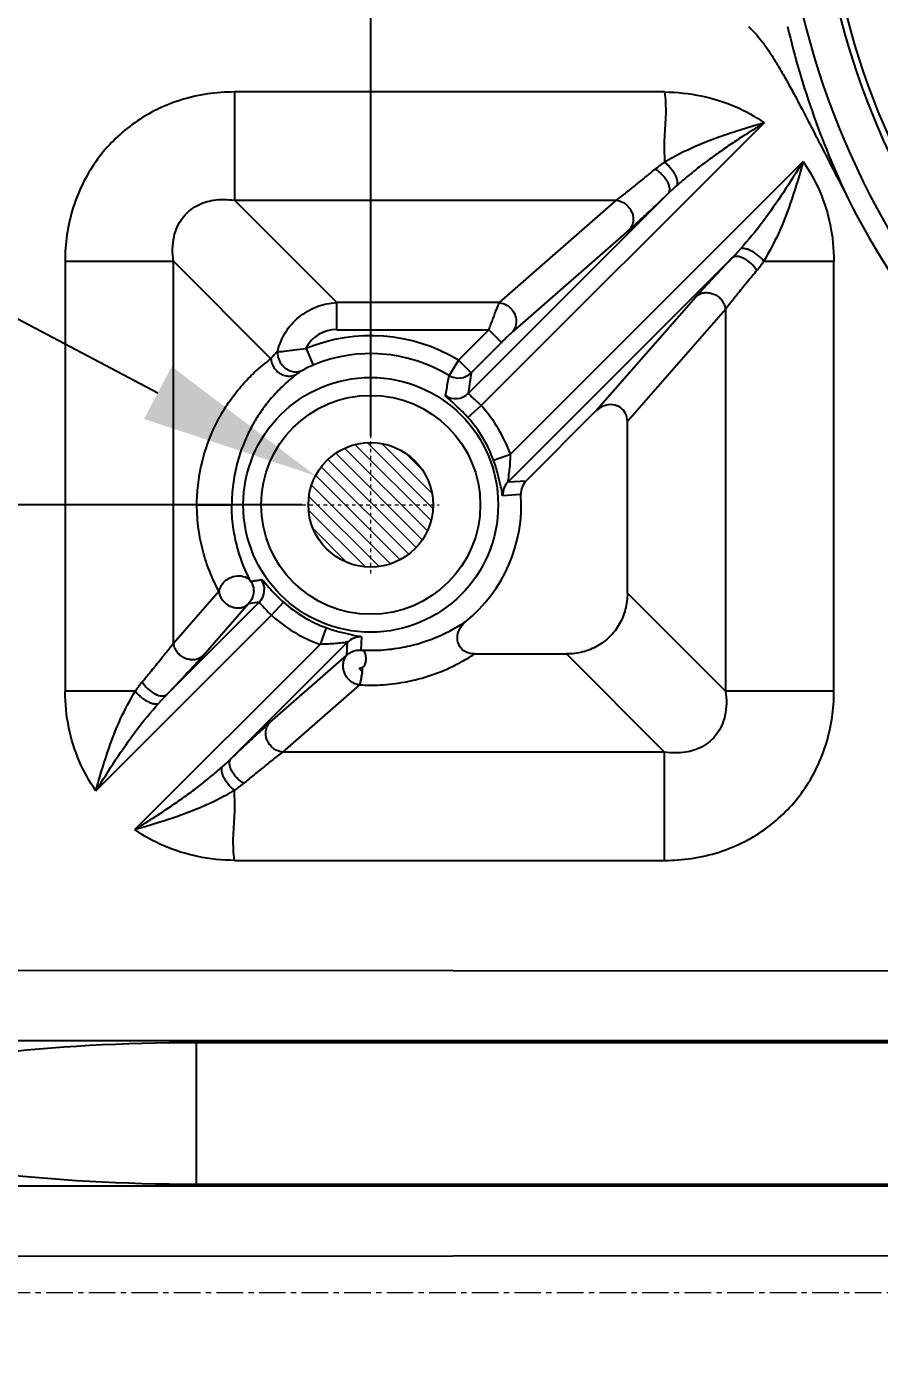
# Model space of a CAD drawing. Header units: millimetres. Extents: x 2588 to 3182, y 1243 to 1719.
# Drawn here: x 2762.4 to 2786.32, y 1487.31 to 1524.75 of the extents above; entities that cross this region are included whole.
import ezdxf

# ---------------------------------------------------------------- set-up
doc = ezdxf.new("R2010")
doc.units = ezdxf.units.MM
doc.linetypes.add('CENTER', pattern=[0.6, 0.375, -0.075, 0.075, -0.075])
doc.layers.add('center', color=1, linetype='CENTER', lineweight=9)
doc.layers.add('insert', color=85, linetype='Continuous', lineweight=20)
doc.styles.get("Standard").update_dxf_attribs({"font": 'arial.ttf'})
doc.dimstyles.get("Standard").update_dxf_attribs({"dimtxt": 0.18, "dimasz": 0.18, "dimexe": 0.18, "dimexo": 0.0625, "dimgap": 0.09, "dimtad": 0, "dimtih": 1, "dimtoh": 1, "dimzin": 0, "dimdsep": 46, "dimtxsty": 'Standard', "dimcen": 0.09, "dimadec": 0, "dimazin": 0, "dimtfac": 1, "dimtofl": 0, "dimtmove": 0, "dimatfit": 3, "dimfxl": 0, "dimtolj": 1, "dimtzin": 0, "dimarcsym": 0})

# ---------------------------------------------------------------- blocks, each defined once
blk = doc.blocks.new('insert_cir_3.5')
at = {"layer": 'insert'}
h = blk.add_hatch(dxfattribs=at)
h.set_pattern_fill('_ANSI31', color=123, scale=0.0875, angle=90, style=0)
h.set_pattern_definition([(135, (-3527.1127, 221.18007), (-0.196443103, -0.196443103), [])])
h.paths.add_polyline_path([(-1.75, 0, 1), (1.75, 0, 1)])
at = {"layer": 'insert', "color": 1, "linetype": 'CENTER', "ltscale": 0.108846}
for p, q in [((0, -1.925), (0, 1.925)), ((-1.925, 0), (1.925, 0))]:
    blk.add_line(p, q, dxfattribs=at)
at = {"layer": 'insert'}
blk.add_circle((0, 0), 1.75, dxfattribs=at)
blk = doc.blocks.new('*D34')
at = {"color": 4, "lineweight": -2, "transparency": 16777216}
blk.add_line((2761.659, 1516.806), (2766.082, 1514.474), dxfattribs=at)
at = {"color": 4, "transparency": 16777216}
blk.add_solid([(2766.47, 1515.211), (2765.693, 1513.737), (2770.505, 1512.142)], dxfattribs=at)
at = {"layer": 'Defpoints', "color": 0, "transparency": 16777216}
for p in [(2770.505, 1512.142), (2773.601, 1510.51)]:
    blk.add_point(p, dxfattribs=at)
at = {"color": 6, "transparency": 16777216, "insert": (2745.097, 1525.539), "char_height": 5, "attachment_point": 5, "rotation": 332.1991}
blk.add_mtext('\\A1;∅3.50(镶针)', dxfattribs=at)
blk = doc.blocks.new('*D42')
at = {"color": 4, "lineweight": -2, "transparency": 16777216}
blk.add_line((2696.937, 1467.21), (2664.963, 1467.21), dxfattribs=at)
at = {"layer": 'Defpoints', "color": 0, "transparency": 16777216}
for p in [(2833.383, 1489.21), (2664.963, 1467.21), (2696.937, 1467.21)]:
    blk.add_point(p, dxfattribs=at)
at = {"color": 6, "transparency": 16777216, "insert": (2656.493, 1467.21), "char_height": 5, "attachment_point": 5}
blk.add_mtext('\\A1;22.00', dxfattribs=at)
blk = doc.blocks.new('*D43')
at = {"color": 4, "lineweight": -2, "transparency": 16777216}
blk.add_line((2676.066, 1489.21), (2666.028, 1489.21), dxfattribs=at)
at = {"layer": 'Defpoints', "color": 0, "transparency": 16777216}
for p in [(2666.028, 1489.21), (2676.066, 1489.21), (2833.383, 1489.21)]:
    blk.add_point(p, dxfattribs=at)
at = {"color": 6, "transparency": 16777216, "insert": (2659.543, 1489.21), "char_height": 5, "attachment_point": 5}
blk.add_mtext('\\A1;0.00', dxfattribs=at)
blk = doc.blocks.new('*D51')
at = {"color": 4, "lineweight": -2, "transparency": 16777216}
blk.add_line((2756.058, 1454.041), (2666.028, 1454.041), dxfattribs=at)
at = {"layer": 'Defpoints', "color": 0, "transparency": 16777216}
for p in [(2833.383, 1489.21), (2666.028, 1454.041), (2756.058, 1454.041)]:
    blk.add_point(p, dxfattribs=at)
at = {"color": 6, "transparency": 16777216, "insert": (2657.594, 1454.041), "char_height": 5, "attachment_point": 5}
blk.add_mtext('\\A1;35.17', dxfattribs=at)
blk = doc.blocks.new('*D44')
at = {"color": 4, "lineweight": -2, "transparency": 16777216}
blk.add_line((2757.983, 1452.116), (2757.983, 1325.882), dxfattribs=at)
at = {"layer": 'Defpoints', "color": 0, "transparency": 16777216}
for p in [(2833.383, 1489.21), (2757.983, 1452.116), (2757.983, 1325.882)]:
    blk.add_point(p, dxfattribs=at)
at = {"color": 6, "transparency": 16777216, "insert": (2757.983, 1317.475), "char_height": 5, "attachment_point": 5, "rotation": 90}
blk.add_mtext('\\A1;75.40', dxfattribs=at)
blk = doc.blocks.new('*D45')
at = {"color": 4, "lineweight": -2, "transparency": 16777216}
blk.add_line((2740.344, 1508.309), (2740.344, 1655.548), dxfattribs=at)
at = {"layer": 'Defpoints', "color": 0, "transparency": 16777216}
for p in [(2740.344, 1655.548), (2740.344, 1508.309), (2833.383, 1489.21)]:
    blk.add_point(p, dxfattribs=at)
at = {"color": 6, "transparency": 16777216, "insert": (2740.344, 1663.974), "char_height": 5, "attachment_point": 5, "rotation": 90}
blk.add_mtext('\\A1;93.04', dxfattribs=at)
blk = doc.blocks.new('*D52')
at = {"color": 4, "lineweight": -2, "transparency": 16777216}
blk.add_line((2757.983, 1536.366), (2757.983, 1655.548), dxfattribs=at)
at = {"layer": 'Defpoints', "color": 0, "transparency": 16777216}
for p in [(2757.983, 1655.548), (2757.983, 1536.366), (2833.383, 1489.21)]:
    blk.add_point(p, dxfattribs=at)
at = {"color": 6, "transparency": 16777216, "insert": (2757.983, 1663.955), "char_height": 5, "attachment_point": 5, "rotation": 90}
blk.add_mtext('\\A1;75.40', dxfattribs=at)
blk = doc.blocks.new('*D53')
at = {"color": 4, "lineweight": -2, "transparency": 16777216}
for p, q in [((2783.331, 1645.548), (2783.331, 1655.548)), ((2777.078, 1635.548), (2783.331, 1645.548)), ((2777.078, 1537.371), (2777.078, 1635.548))]:
    blk.add_line(p, q, dxfattribs=at)
at = {"layer": 'Defpoints', "color": 0, "transparency": 16777216}
for p in [(2783.331, 1655.548), (2777.078, 1537.371), (2833.383, 1489.21)]:
    blk.add_point(p, dxfattribs=at)
at = {"color": 6, "transparency": 16777216, "insert": (2783.331, 1663.501), "char_height": 5, "attachment_point": 5, "rotation": 90}
blk.add_mtext('\\A1;56.31', dxfattribs=at)
blk = doc.blocks.new('*D54')
at = {"color": 4, "lineweight": -2, "transparency": 16777216}
blk.add_line((2772.053, 1513.251), (2772.053, 1655.548), dxfattribs=at)
at = {"layer": 'Defpoints', "color": 0, "transparency": 16777216}
for p in [(2772.053, 1655.548), (2772.053, 1513.251), (2833.383, 1489.21)]:
    blk.add_point(p, dxfattribs=at)
at = {"color": 6, "transparency": 16777216, "insert": (2772.053, 1663.997), "char_height": 5, "attachment_point": 5, "rotation": 90}
blk.add_mtext('\\A1;61.33', dxfattribs=at)
blk = doc.blocks.new('*D46')
at = {"color": 4, "lineweight": -2, "transparency": 16777216}
for p, q in [((2677.164, 1515.37), (2667.164, 1515.37)), ((2687.164, 1511.326), (2677.164, 1515.37)), ((2770.128, 1511.326), (2687.164, 1511.326))]:
    blk.add_line(p, q, dxfattribs=at)
at = {"layer": 'Defpoints', "color": 0, "transparency": 16777216}
for p in [(2667.164, 1515.37), (2770.128, 1511.326), (2833.383, 1489.21)]:
    blk.add_point(p, dxfattribs=at)
at = {"color": 6, "transparency": 16777216, "insert": (2658.711, 1515.37), "char_height": 5, "attachment_point": 5}
blk.add_mtext('\\A1;22.12', dxfattribs=at)
blk = doc.blocks.new('*D55')
at = {"color": 4, "lineweight": -2, "transparency": 16777216}
blk.add_line((2775.153, 1535.446), (2667.164, 1535.446), dxfattribs=at)
at = {"layer": 'Defpoints', "color": 0, "transparency": 16777216}
for p in [(2667.164, 1535.446), (2775.153, 1535.446), (2833.383, 1489.21)]:
    blk.add_point(p, dxfattribs=at)
at = {"color": 6, "transparency": 16777216, "insert": (2658.637, 1535.446), "char_height": 5, "attachment_point": 5}
blk.add_mtext('\\A1;46.24', dxfattribs=at)
blk = doc.blocks.new('*D56')
at = {"color": 4, "lineweight": -2, "transparency": 16777216}
for p, q in [((2687.164, 1534.441), (2677.164, 1528.071)), ((2756.166, 1534.441), (2687.164, 1534.441)), ((2677.164, 1528.071), (2667.164, 1528.071))]:
    blk.add_line(p, q, dxfattribs=at)
at = {"layer": 'Defpoints', "color": 0, "transparency": 16777216}
for p in [(2756.166, 1534.441), (2667.164, 1528.071), (2833.383, 1489.21)]:
    blk.add_point(p, dxfattribs=at)
at = {"color": 6, "transparency": 16777216, "insert": (2658.627, 1528.071), "char_height": 5, "attachment_point": 5}
blk.add_mtext('\\A1;45.23', dxfattribs=at)

msp = doc.modelspace()

# ---------------------------------------------------------------- linework, layer by layer
at = {"color": 6, "linetype": 'Continuous'}
for p, q in [((2768.227, 1522.917), (2768.227, 1519.876)), ((2780.3, 1522.917), (2768.227, 1522.917)), ((2783.096, 1522.052), (2775.155, 1514.111)), ((2775.971, 1512.748), (2784.186, 1520.962)), ((2768.227, 1519.876), (2771.1, 1517.003)), ((2768.227, 1519.876), (2778.948, 1519.876)), ((2780.391, 1520.058), (2774.788, 1514.455)), ((2775.663, 1517.003), (2778.948, 1519.876)), ((2779.303, 1519.046), (2776.018, 1516.173)), ((2763.476, 1518.166), (2763.476, 1506.094)), ((2763.476, 1518.166), (2766.517, 1518.166)), ((2766.517, 1507.445), (2766.517, 1518.166)), ((2769.253, 1515.43), (2766.517, 1518.166)), ((2775.907, 1511.973), (2782.191, 1518.257)), ((2783.082, 1518.166), (2785.051, 1518.166)), ((2785.051, 1506.094), (2785.051, 1518.166)), ((2771.1, 1516.251), (2771.1, 1517.003)), ((2775.663, 1517.003), (2771.1, 1517.003)), ((2778.374, 1513.962), (2781.18, 1517.17)), ((2782.01, 1516.815), (2779.255, 1513.664)), ((2782.01, 1516.815), (2782.01, 1506.094)), ((2771.1, 1516.243), (2775.368, 1516.243)), ((2774.512, 1515.387), (2775.368, 1516.243)), ((2775.368, 1516.243), (2775.723, 1515.888)), ((2774.867, 1515.032), (2775.723, 1515.888)), ((2770.243, 1515.716), (2770.435, 1515.252)), ((2774.512, 1515.387), (2774.252, 1514.958)), ((2774.512, 1515.387), (2774.867, 1515.032)), ((2774.867, 1515.032), (2774.788, 1514.455)), ((2774.781, 1513.776), (2775.154, 1514.111)), ((2778.374, 1513.962), (2776.414, 1512.001)), ((2779.255, 1508.849), (2779.255, 1513.664)), ((2775.5, 1512.576), (2775.971, 1512.747)), ((2775.907, 1511.973), (2776.414, 1512.001)), ((2776.268, 1511.612), (2775.761, 1511.583)), ((2767.177, 1511.326), (2768.154, 1511.326)), ((2769.045, 1509.181), (2769.014, 1509.215)), ((2769.137, 1509.075), (2769.045, 1509.181)), ((2766.517, 1507.445), (2767.792, 1508.903)), ((2779.255, 1508.849), (2782.01, 1506.094)), ((2768.924, 1508.59), (2766.336, 1506.003)), ((2768.622, 1508.548), (2767.347, 1507.09)), ((2768.924, 1508.59), (2768.622, 1508.548)), ((2769.603, 1508.597), (2769.267, 1508.224)), ((2769.268, 1508.224), (2764.341, 1503.297)), ((2770.802, 1507.879), (2770.631, 1507.407)), ((2771.796, 1507.617), (2771.774, 1507.249)), ((2765.431, 1502.207), (2770.631, 1507.407)), ((2768.136, 1504.202), (2771.406, 1507.471)), ((2771.385, 1507.104), (2771.406, 1507.472)), ((2774.967, 1507.139), (2777.544, 1507.139)), ((2780.3, 1504.383), (2777.544, 1507.139)), ((2769.224, 1505.214), (2771.385, 1507.104)), ((2765.445, 1506.094), (2763.476, 1506.094)), ((2771.74, 1506.274), (2769.579, 1504.383)), ((2785.051, 1506.094), (2782.01, 1506.094)), ((2780.3, 1504.383), (2769.579, 1504.383)), ((2780.3, 1501.343), (2780.3, 1504.383)), ((2768.227, 1501.343), (2780.3, 1501.343)), ((2831.598, 1498.196), (2755.971, 1498.252)), ((2805.885, 1496.28), (2755.783, 1496.273)), ((2767.166, 1492.256), (2767.166, 1496.226)), ((2805.732, 1496.226), (2767.166, 1496.226)), ((2755.783, 1492.209), (2805.885, 1492.202)), ((2767.166, 1492.256), (2805.732, 1492.256)), ((2755.971, 1490.229), (2831.598, 1490.285))]:
    msp.add_line(p, q, dxfattribs=at)
for points in [[(2779.311, 1519.051), (2779.762, 1519.462), (2780.383, 1520.05)], [(2782.183, 1518.249), (2781.595, 1517.627), (2781.185, 1517.177)], [(2774.167, 1514.361), (2774.199, 1514.333), (2774.297, 1514.247)], [(2766.344, 1506.01), (2766.932, 1506.632), (2767.342, 1507.082)], [(2769.216, 1505.208), (2768.765, 1504.798), (2768.144, 1504.21)]]:
    msp.add_lwpolyline(points, dxfattribs=at)
for radius in [3.576, 3.074, 1.75]:
    msp.add_circle((2772.053, 1511.326), radius, dxfattribs=at)
for centre, radius, start, end in [((2833.358, 1494.241), 102.106, 14.82382, 151.07152), ((2833.358, 1494.241), 101.607, 14.8262, 150.88167), ((2833.358, 1494.241), 101.159, 14.89345, 150.74007), ((2833.358, 1494.241), 100.659, 14.89585, 150.80622), ((2839.388, 1494.241), 84.503, 92.75328, 177.24672), ((2839.388, 1494.241), 83.513, 92.75328, 177.24672), ((2806.223, 1530.421), 22.684, 90, 295), ((2806.223, 1530.421), 21.679, 90, 295), ((2806.223, 1530.421), 21.5, 90, 295), ((2806.688, 1530.108), 23.555, 193.1445, 205.9358), ((2806.223, 1530.421), 23.279, 207.13, 214.7411), ((2772.053, 1511.326), 4.748, 58.8009, 112.5308), ((2772.053, 1511.326), 4.246, 58.801, 112.3977), ((2774.513, 1515.389), 0.503, 238.7045, 314.8371), ((2774.433, 1514.811), 0.503, 235.7246, 314.8709), ((2772.053, 1511.326), 4.169, 19.9377, 41.9211), ((2772.053, 1511.326), 3.667, 19.9377, 41.9211), ((2776.769, 1511.646), 0.502, 134.9869, 183.8733), ((2772.053, 1511.326), 4.225, 309.1617, 3.8841), ((2776.263, 1511.618), 0.503, 135.087, 183.9763), ((2768.567, 1508.945), 0.503, 315.129, 34.2754), ((2772.053, 1511.326), 3.667, 228.079, 250.0622), ((2772.053, 1511.326), 4.169, 228.0789, 250.0624), ((2771.761, 1507.115), 0.503, 86.0305, 134.8784), ((2839.388, 1494.241), 84.503, 182.75328, 221.40986), ((2839.388, 1494.241), 83.513, 182.75328, 219.05351)]:
    msp.add_arc(centre, radius, start, end, dxfattribs=at)
for centre, start_param, end_param in [((2767.166, 1494.462), 1.570796, 2.181662), ((2767.166, 1494.019), -2.181662, -1.570796)]:
    msp.add_ellipse(centre, major_axis=(10, 0), ratio=0.176327, start_param=start_param, end_param=end_param, dxfattribs=at)
for points, knots in [([(2782.656, 1524.755), (2782.717, 1524.696), (2782.844, 1524.568), (2783.025, 1524.352), (2783.205, 1524.101), (2783.387, 1523.817), (2783.574, 1523.502), (2783.77, 1523.157), (2783.974, 1522.779), (2784.191, 1522.369), (2784.421, 1521.925), (2784.666, 1521.448), (2784.928, 1520.935), (2785.209, 1520.384), (2785.404, 1520.003), (2785.505, 1519.806)], [0, 0, 0, 0, 0.044833, 0.093893, 0.14761, 0.206363, 0.270274, 0.339455, 0.41428, 0.495157, 0.582283, 0.675798, 0.776088, 0.883894, 1, 1, 1, 1]), ([(2768.227, 1522.917), (2767.975, 1522.917), (2767.456, 1522.88), (2766.696, 1522.704), (2765.984, 1522.411), (2765.361, 1522.025), (2764.827, 1521.568), (2764.368, 1521.033), (2763.979, 1520.403), (2763.685, 1519.686), (2763.513, 1518.927), (2763.476, 1518.413), (2763.476, 1518.166)], [0, 0, 0, 0, 0.101243, 0.207278, 0.311362, 0.408018, 0.499665, 0.591828, 0.689541, 0.794718, 0.900878, 1, 1, 1, 1]), ([(2780.3, 1522.917), (2780.321, 1522.711), (2780.347, 1522.288), (2780.276, 1521.633), (2780.29, 1521.183), (2780.3, 1520.949)], [0, 0, 0, 0, 0.315505, 0.643311, 1, 1, 1, 1]), ([(2780.3, 1522.917), (2780.644, 1522.913), (2781.324, 1522.844), (2782.273, 1522.544), (2782.843, 1522.233), (2783.097, 1522.053)], [0, 0, 0, 0, 0.348557, 0.685295, 1, 1, 1, 1]), ([(2780.3, 1520.949), (2780.46, 1521.048), (2780.774, 1521.222), (2781.294, 1521.456), (2781.827, 1521.665), (2782.443, 1521.863), (2782.859, 1521.995), (2783.097, 1522.053)], [0, 0, 0, 0, 0.187166, 0.356891, 0.566604, 0.756146, 1, 1, 1, 1]), ([(2783.097, 1522.053), (2783.002, 1521.994), (2782.797, 1521.866), (2782.474, 1521.66), (2782.128, 1521.431), (2781.776, 1521.188), (2781.433, 1520.938), (2781.112, 1520.689), (2780.851, 1520.475), (2780.7, 1520.343), (2780.646, 1520.295)], [0, 0, 0, 0, 0.111155, 0.240043, 0.379882, 0.523735, 0.665213, 0.800655, 0.92759, 1, 1, 1, 1]), ([(2784.186, 1520.962), (2784.003, 1520.673), (2783.641, 1520.099), (2783.069, 1519.27), (2782.648, 1518.756), (2782.428, 1518.512)], [0, 0, 0, 0, 0.340407, 0.674077, 1, 1, 1, 1]), ([(2784.187, 1520.963), (2784.09, 1520.609), (2783.883, 1519.927), (2783.536, 1518.98), (2783.228, 1518.419), (2783.082, 1518.166)], [0, 0, 0, 0, 0.365064, 0.709384, 1, 1, 1, 1]), ([(2784.187, 1520.963), (2784.37, 1520.7), (2784.685, 1520.132), (2784.98, 1519.181), (2785.045, 1518.51), (2785.051, 1518.166)], [0, 0, 0, 0, 0.323638, 0.651849, 1, 1, 1, 1]), ([(2778.948, 1519.876), (2779.016, 1519.927), (2779.171, 1520.048), (2779.437, 1520.261), (2779.733, 1520.501), (2779.94, 1520.672), (2780.036, 1520.751)], [0, 0, 0, 0, 0.181497, 0.423409, 0.732055, 1, 1, 1, 1]), ([(2780.036, 1520.751), (2780.062, 1520.773), (2780.118, 1520.818), (2780.207, 1520.883), (2780.268, 1520.927), (2780.3, 1520.949)], [0, 0, 0, 0, 0.31698, 0.650409, 1, 1, 1, 1]), ([(2780.036, 1520.751), (2780.085, 1520.723), (2780.17, 1520.661), (2780.273, 1520.554), (2780.338, 1520.464), (2780.376, 1520.395), (2780.398, 1520.347), (2780.415, 1520.301), (2780.431, 1520.239), (2780.438, 1520.164), (2780.419, 1520.095), (2780.397, 1520.064), (2780.391, 1520.058)], [0, 0, 0, 0, 0.198285, 0.367555, 0.519436, 0.586045, 0.645883, 0.702663, 0.759408, 0.868419, 0.967421, 1, 1, 1, 1]), ([(2780.3, 1520.949), (2780.324, 1520.93), (2780.379, 1520.882), (2780.456, 1520.799), (2780.516, 1520.719), (2780.556, 1520.655), (2780.581, 1520.61), (2780.603, 1520.566), (2780.628, 1520.507), (2780.651, 1520.434), (2780.66, 1520.357), (2780.652, 1520.311), (2780.646, 1520.295)], [0, 0, 0, 0, 0.119505, 0.282782, 0.437418, 0.508343, 0.573977, 0.637283, 0.700785, 0.823371, 0.931847, 1, 1, 1, 1]), ([(2780.646, 1520.295), (2780.624, 1520.275), (2780.538, 1520.198), (2780.453, 1520.118), (2780.391, 1520.058)], [0, 0, 0, 0, 0.253463, 1, 1, 1, 1]), ([(2766.517, 1518.166), (2766.485, 1518.393), (2766.483, 1518.821), (2766.725, 1519.388), (2767.144, 1519.748), (2767.671, 1519.912), (2768.036, 1519.904), (2768.227, 1519.876)], [0, 0, 0, 0, 0.240021, 0.434939, 0.625378, 0.797411, 1, 1, 1, 1]), ([(2778.948, 1519.876), (2779.004, 1519.87), (2779.106, 1519.838), (2779.231, 1519.754), (2779.307, 1519.67), (2779.352, 1519.599), (2779.378, 1519.547), (2779.398, 1519.492), (2779.41, 1519.443), (2779.414, 1519.413), (2779.416, 1519.401)], [0, 0, 0, 0, 0.237468, 0.437867, 0.623975, 0.709552, 0.789446, 0.86869, 0.95218, 1, 1, 1, 1]), ([(2779.303, 1519.046), (2779.396, 1519.127), (2779.609, 1519.32), (2779.971, 1519.657), (2780.24, 1519.914), (2780.391, 1520.058)], [0, 0, 0, 0, 0.249056, 0.579338, 1, 1, 1, 1]), ([(2779.416, 1519.401), (2779.419, 1519.371), (2779.421, 1519.295), (2779.393, 1519.168), (2779.34, 1519.084), (2779.303, 1519.046)], [0, 0, 0, 0, 0.241815, 0.589219, 1, 1, 1, 1]), ([(2782.191, 1518.257), (2782.227, 1518.293), (2782.307, 1518.377), (2782.385, 1518.463), (2782.428, 1518.512)], [0, 0, 0, 0, 0.436499, 1, 1, 1, 1]), ([(2783.082, 1518.166), (2783.051, 1518.206), (2783.002, 1518.259), (2782.932, 1518.32), (2782.884, 1518.358), (2782.844, 1518.387), (2782.812, 1518.407), (2782.79, 1518.421), (2782.767, 1518.435), (2782.736, 1518.452), (2782.696, 1518.471), (2782.647, 1518.492), (2782.583, 1518.513), (2782.51, 1518.527), (2782.452, 1518.521), (2782.429, 1518.512)], [0, 0, 0, 0, 0.196827, 0.279981, 0.359956, 0.435456, 0.471241, 0.505612, 0.539528, 0.573895, 0.643374, 0.712685, 0.78025, 0.903502, 1, 1, 1, 1]), ([(2782.191, 1518.257), (2782.046, 1518.105), (2781.787, 1517.833), (2781.449, 1517.47), (2781.259, 1517.26), (2781.18, 1517.17)], [0, 0, 0, 0, 0.425616, 0.758498, 1, 1, 1, 1]), ([(2782.885, 1517.902), (2782.844, 1517.974), (2782.737, 1518.106), (2782.545, 1518.245), (2782.354, 1518.316), (2782.227, 1518.289), (2782.191, 1518.257)], [0, 0, 0, 0, 0.293762, 0.588935, 0.828753, 1, 1, 1, 1]), ([(2783.082, 1518.166), (2783.061, 1518.134), (2783.017, 1518.073), (2782.952, 1517.985), (2782.907, 1517.929), (2782.885, 1517.902)], [0, 0, 0, 0, 0.347898, 0.681481, 1, 1, 1, 1]), ([(2782.885, 1517.902), (2782.799, 1517.799), (2782.626, 1517.588), (2782.385, 1517.292), (2782.178, 1517.033), (2782.06, 1516.881), (2782.01, 1516.815)], [0, 0, 0, 0, 0.288368, 0.585408, 0.822001, 1, 1, 1, 1]), ([(2781.18, 1517.17), (2781.218, 1517.206), (2781.302, 1517.26), (2781.428, 1517.288), (2781.504, 1517.286), (2781.535, 1517.282)], [0, 0, 0, 0, 0.41078, 0.758185, 1, 1, 1, 1]), ([(2781.535, 1517.282), (2781.546, 1517.281), (2781.577, 1517.276), (2781.626, 1517.264), (2781.68, 1517.244), (2781.733, 1517.218), (2781.804, 1517.174), (2781.888, 1517.097), (2781.972, 1516.973), (2782.003, 1516.871), (2782.01, 1516.815)], [0, 0, 0, 0, 0.04782, 0.131309, 0.210553, 0.290447, 0.376024, 0.562131, 0.76253, 1, 1, 1, 1]), ([(2769.438, 1515.634), (2769.483, 1515.82), (2769.633, 1516.18), (2770.018, 1516.618), (2770.522, 1516.914), (2770.907, 1516.995), (2771.1, 1517.003)], [0, 0, 0, 0, 0.249302, 0.498113, 0.747617, 1, 1, 1, 1]), ([(2775.368, 1516.243), (2775.409, 1516.348), (2775.48, 1516.546), (2775.579, 1516.799), (2775.635, 1516.948), (2775.663, 1517.003)], [0, 0, 0, 0, 0.41282, 0.772744, 1, 1, 1, 1]), ([(2775.663, 1517.003), (2775.741, 1516.994), (2775.897, 1516.935), (2776.067, 1516.761), (2776.123, 1516.606), (2776.132, 1516.529)], [0, 0, 0, 0, 0.329824, 0.675242, 1, 1, 1, 1]), ([(2776.132, 1516.529), (2776.137, 1516.486), (2776.135, 1516.399), (2776.097, 1516.274), (2776.047, 1516.203), (2776.018, 1516.173)], [0, 0, 0, 0, 0.337224, 0.674216, 1, 1, 1, 1]), ([(2775.723, 1515.888), (2775.765, 1515.93), (2775.839, 1516.003), (2775.938, 1516.099), (2775.994, 1516.152), (2776.018, 1516.173)], [0, 0, 0, 0, 0.428927, 0.767307, 1, 1, 1, 1]), ([(2767.177, 1511.326), (2767.175, 1511.511), (2767.2, 1511.9), (2767.299, 1512.493), (2767.458, 1513.017), (2767.653, 1513.489), (2767.864, 1513.893), (2768.135, 1514.309), (2768.439, 1514.691), (2768.81, 1515.076), (2769.093, 1515.306), (2769.253, 1515.43)], [0, 0, 0, 0, 0.116612, 0.244504, 0.377715, 0.459973, 0.56533, 0.664272, 0.771322, 0.872536, 1, 1, 1, 1]), ([(2769.253, 1515.43), (2769.271, 1515.453), (2769.31, 1515.499), (2769.371, 1515.567), (2769.415, 1515.612), (2769.438, 1515.634)], [0, 0, 0, 0, 0.319187, 0.652972, 1, 1, 1, 1]), ([(2769.253, 1515.43), (2769.255, 1515.399), (2769.268, 1515.323), (2769.307, 1515.23), (2769.356, 1515.155), (2769.396, 1515.106), (2769.433, 1515.071), (2769.463, 1515.047), (2769.486, 1515.03), (2769.509, 1515.015), (2769.542, 1514.996), (2769.587, 1514.975), (2769.645, 1514.956), (2769.73, 1514.939), (2769.844, 1514.941), (2769.933, 1514.971), (2769.975, 1514.993)], [0, 0, 0, 0, 0.09305, 0.233228, 0.300092, 0.363876, 0.424175, 0.452949, 0.480777, 0.508525, 0.53705, 0.596295, 0.65824, 0.722491, 0.855604, 1, 1, 1, 1]), ([(2769.438, 1515.635), (2769.435, 1515.585), (2769.444, 1515.487), (2769.485, 1515.375), (2769.531, 1515.298), (2769.569, 1515.247), (2769.603, 1515.211), (2769.632, 1515.185), (2769.653, 1515.167), (2769.675, 1515.15), (2769.707, 1515.129), (2769.749, 1515.106), (2769.805, 1515.083), (2769.886, 1515.061), (2769.996, 1515.055), (2770.083, 1515.078), (2770.124, 1515.098)], [0, 0, 0, 0, 0.144993, 0.279407, 0.343625, 0.404837, 0.46259, 0.490089, 0.51664, 0.543065, 0.570174, 0.626271, 0.684591, 0.744689, 0.867897, 1, 1, 1, 1]), ([(2769.441, 1515.634), (2769.502, 1515.623), (2769.66, 1515.641), (2769.922, 1515.677), (2770.125, 1515.705), (2770.235, 1515.716)], [0, 0, 0, 0, 0.233709, 0.584451, 1, 1, 1, 1]), ([(2769.975, 1514.993), (2769.84, 1514.89), (2769.59, 1514.676), (2769.264, 1514.332), (2768.998, 1513.99), (2768.777, 1513.646), (2768.593, 1513.298), (2768.423, 1512.894), (2768.278, 1512.431), (2768.177, 1511.892), (2768.153, 1511.519), (2768.154, 1511.326)], [0, 0, 0, 0, 0.120703, 0.23215, 0.334722, 0.426379, 0.521143, 0.613155, 0.735998, 0.863597, 1, 1, 1, 1]), ([(2770.124, 1515.098), (2770.083, 1515.071), (2770.033, 1515.037), (2769.985, 1515), (2769.975, 1514.993)], [0, 0, 0, 0, 0.804799, 1, 1, 1, 1]), ([(2770.124, 1515.098), (2770.146, 1515.112), (2770.203, 1515.144), (2770.306, 1515.197), (2770.388, 1515.232), (2770.435, 1515.252)], [0, 0, 0, 0, 0.229725, 0.563845, 1, 1, 1, 1]), ([(2774.15, 1514.396), (2774.165, 1514.458), (2774.192, 1514.583), (2774.211, 1514.773), (2774.237, 1514.898), (2774.251, 1514.959)], [0, 0, 0, 0, 0.330115, 0.66951, 1, 1, 1, 1]), ([(2774.781, 1513.776), (2774.704, 1513.862), (2774.562, 1514.012), (2774.353, 1514.192), (2774.238, 1514.317), (2774.153, 1514.371), (2774.15, 1514.396)], [0, 0, 0, 0, 0.390156, 0.706068, 0.916082, 1, 1, 1, 1]), ([(2775.155, 1514.111), (2775.095, 1514.168), (2774.994, 1514.273), (2774.865, 1514.372), (2774.812, 1514.449), (2774.788, 1514.455)], [0, 0, 0, 0, 0.492508, 0.854116, 1, 1, 1, 1]), ([(2779.255, 1513.664), (2779.255, 1513.741), (2779.222, 1513.895), (2779.069, 1514.073), (2778.844, 1514.156), (2778.59, 1514.124), (2778.439, 1514.026), (2778.374, 1513.962)], [0, 0, 0, 0, 0.19314, 0.378054, 0.566158, 0.77139, 1, 1, 1, 1]), ([(2775.907, 1511.973), (2775.893, 1511.969), (2775.93, 1512.076), (2775.923, 1512.145), (2775.959, 1512.339), (2775.972, 1512.531), (2775.973, 1512.68), (2775.971, 1512.748)], [0, 0, 0, 0, 0.054406, 0.232357, 0.430743, 0.739345, 1, 1, 1, 1]), ([(2775.761, 1511.583), (2775.735, 1511.587), (2775.744, 1511.733), (2775.68, 1511.897), (2775.622, 1512.224), (2775.546, 1512.449), (2775.5, 1512.576)], [0, 0, 0, 0, 0.078209, 0.297117, 0.604417, 1, 1, 1, 1]), ([(2767.792, 1508.903), (2767.696, 1509.08), (2767.526, 1509.444), (2767.334, 1510.026), (2767.206, 1510.655), (2767.179, 1511.096), (2767.177, 1511.326)], [0, 0, 0, 0, 0.239076, 0.475949, 0.727196, 1, 1, 1, 1]), ([(2768.69, 1509.174), (2768.599, 1509.345), (2768.446, 1509.684), (2768.283, 1510.203), (2768.179, 1510.746), (2768.153, 1511.122), (2768.154, 1511.326)], [0, 0, 0, 0, 0.260428, 0.496527, 0.726535, 1, 1, 1, 1]), ([(2767.792, 1508.903), (2767.804, 1508.95), (2767.845, 1509.044), (2767.939, 1509.172), (2768.028, 1509.238), (2768.077, 1509.264)], [0, 0, 0, 0, 0.310398, 0.643504, 1, 1, 1, 1]), ([(2768.077, 1509.264), (2768.148, 1509.304), (2768.302, 1509.347), (2768.529, 1509.321), (2768.65, 1509.23), (2768.69, 1509.174)], [0, 0, 0, 0, 0.366165, 0.689813, 1, 1, 1, 1]), ([(2768.69, 1509.174), (2768.722, 1509.182), (2768.787, 1509.196), (2768.886, 1509.206), (2768.951, 1509.221), (2768.983, 1509.229)], [0, 0, 0, 0, 0.330285, 0.67031, 1, 1, 1, 1]), ([(2768.69, 1509.174), (2768.704, 1509.152), (2768.734, 1509.096), (2768.762, 1509.005), (2768.769, 1508.935), (2768.769, 1508.903)], [0, 0, 0, 0, 0.274145, 0.662123, 1, 1, 1, 1]), ([(2768.983, 1509.229), (2769.002, 1509.231), (2769.05, 1509.157), (2769.133, 1509.081), (2769.257, 1508.935), (2769.413, 1508.775), (2769.536, 1508.657), (2769.603, 1508.597)], [0, 0, 0, 0, 0.06601, 0.235984, 0.426573, 0.696593, 1, 1, 1, 1]), ([(2767.792, 1508.903), (2767.797, 1508.861), (2767.819, 1508.777), (2767.882, 1508.662), (2767.941, 1508.597), (2767.974, 1508.568)], [0, 0, 0, 0, 0.328287, 0.661817, 1, 1, 1, 1]), ([(2768.769, 1508.903), (2768.769, 1508.857), (2768.757, 1508.767), (2768.703, 1508.646), (2768.652, 1508.578), (2768.622, 1508.548)], [0, 0, 0, 0, 0.354717, 0.679398, 1, 1, 1, 1]), ([(2779.255, 1508.849), (2779.255, 1508.694), (2779.217, 1508.389), (2779.048, 1507.969), (2778.867, 1507.732), (2778.764, 1507.629)], [0, 0, 0, 0, 0.34439, 0.676695, 1, 1, 1, 1]), ([(2767.974, 1508.568), (2768.002, 1508.544), (2768.061, 1508.501), (2768.161, 1508.456), (2768.232, 1508.44), (2768.267, 1508.436)], [0, 0, 0, 0, 0.337455, 0.671736, 1, 1, 1, 1]), ([(2768.267, 1508.436), (2768.311, 1508.43), (2768.398, 1508.432), (2768.522, 1508.47), (2768.592, 1508.519), (2768.622, 1508.548)], [0, 0, 0, 0, 0.343212, 0.675448, 1, 1, 1, 1]), ([(2768.924, 1508.59), (2768.93, 1508.567), (2769.006, 1508.514), (2769.105, 1508.385), (2769.21, 1508.284), (2769.268, 1508.224)], [0, 0, 0, 0, 0.144206, 0.504663, 1, 1, 1, 1]), ([(2770.802, 1507.879), (2770.926, 1507.834), (2771.157, 1507.759), (2771.471, 1507.696), (2771.664, 1507.642), (2771.778, 1507.639), (2771.796, 1507.617)], [0, 0, 0, 0, 0.383817, 0.711023, 0.916662, 1, 1, 1, 1]), ([(2771.774, 1507.249), (2771.962, 1507.239), (2772.357, 1507.239), (2772.928, 1507.31), (2773.464, 1507.444), (2773.922, 1507.612), (2774.338, 1507.812), (2774.593, 1507.965), (2774.721, 1508.05)], [0, 0, 0, 0, 0.18152, 0.381118, 0.553766, 0.714146, 0.851524, 1, 1, 1, 1]), ([(2774.967, 1507.139), (2774.883, 1507.138), (2774.716, 1507.174), (2774.528, 1507.345), (2774.464, 1507.59), (2774.53, 1507.848), (2774.647, 1507.99), (2774.721, 1508.05)], [0, 0, 0, 0, 0.2006, 0.387754, 0.575318, 0.774992, 1, 1, 1, 1]), ([(2771.406, 1507.471), (2771.401, 1507.484), (2771.324, 1507.442), (2771.233, 1507.455), (2771.058, 1507.427), (2770.859, 1507.417), (2770.71, 1507.411), (2770.631, 1507.407)], [0, 0, 0, 0, 0.05297, 0.215861, 0.430709, 0.693542, 1, 1, 1, 1]), ([(2778.764, 1507.629), (2778.662, 1507.526), (2778.425, 1507.346), (2778.004, 1507.176), (2777.699, 1507.139), (2777.544, 1507.139)], [0, 0, 0, 0, 0.32343, 0.655733, 1, 1, 1, 1]), ([(2765.642, 1506.358), (2765.728, 1506.461), (2765.901, 1506.671), (2766.142, 1506.968), (2766.349, 1507.227), (2766.467, 1507.379), (2766.517, 1507.445)], [0, 0, 0, 0, 0.288368, 0.585408, 0.822001, 1, 1, 1, 1]), ([(2766.992, 1506.978), (2766.981, 1506.979), (2766.95, 1506.984), (2766.901, 1506.996), (2766.847, 1507.016), (2766.794, 1507.041), (2766.723, 1507.086), (2766.639, 1507.162), (2766.555, 1507.287), (2766.524, 1507.389), (2766.517, 1507.445)], [0, 0, 0, 0, 0.04782, 0.131309, 0.210553, 0.290447, 0.376024, 0.562131, 0.76253, 1, 1, 1, 1]), ([(2771.385, 1507.104), (2771.42, 1507.139), (2771.504, 1507.201), (2771.641, 1507.247), (2771.734, 1507.252), (2771.774, 1507.249)], [0, 0, 0, 0, 0.354127, 0.713203, 1, 1, 1, 1]), ([(2771.74, 1506.749), (2771.782, 1506.749), (2771.853, 1506.757), (2771.891, 1506.828), (2771.911, 1506.88), (2771.92, 1506.939), (2771.923, 1507.002), (2771.919, 1507.068), (2771.908, 1507.131), (2771.884, 1507.189), (2771.839, 1507.234), (2771.797, 1507.246), (2771.774, 1507.249)], [0, 0, 0, 0, 0.1875, 0.264353, 0.345599, 0.433871, 0.528656, 0.627282, 0.723978, 0.813412, 0.899548, 1, 1, 1, 1]), ([(2771.74, 1506.274), (2771.932, 1506.258), (2772.354, 1506.262), (2772.941, 1506.328), (2773.553, 1506.468), (2774.076, 1506.655), (2774.565, 1506.891), (2774.834, 1507.052), (2774.967, 1507.139)], [0, 0, 0, 0, 0.170152, 0.370803, 0.521181, 0.723856, 0.859763, 1, 1, 1, 1]), ([(2766.336, 1506.003), (2766.482, 1506.155), (2766.74, 1506.427), (2767.078, 1506.789), (2767.269, 1507), (2767.347, 1507.09)], [0, 0, 0, 0, 0.425616, 0.758498, 1, 1, 1, 1]), ([(2767.347, 1507.09), (2767.309, 1507.054), (2767.225, 1507), (2767.099, 1506.972), (2767.023, 1506.974), (2766.992, 1506.978)], [0, 0, 0, 0, 0.41078, 0.758185, 1, 1, 1, 1]), ([(2771.385, 1507.104), (2771.358, 1507.075), (2771.309, 1507.007), (2771.269, 1506.883), (2771.267, 1506.793), (2771.273, 1506.749)], [0, 0, 0, 0, 0.308497, 0.648507, 1, 1, 1, 1]), ([(2771.273, 1506.749), (2771.277, 1506.713), (2771.293, 1506.642), (2771.338, 1506.543), (2771.381, 1506.483), (2771.405, 1506.456)], [0, 0, 0, 0, 0.328264, 0.662545, 1, 1, 1, 1]), ([(2771.405, 1506.456), (2771.433, 1506.423), (2771.496, 1506.366), (2771.61, 1506.302), (2771.696, 1506.279), (2771.74, 1506.274)], [0, 0, 0, 0, 0.329222, 0.65433, 1, 1, 1, 1]), ([(2764.34, 1503.297), (2764.158, 1503.559), (2763.842, 1504.128), (2763.547, 1505.079), (2763.482, 1505.749), (2763.476, 1506.094)], [0, 0, 0, 0, 0.323638, 0.651849, 1, 1, 1, 1]), ([(2764.34, 1503.297), (2764.437, 1503.651), (2764.644, 1504.333), (2764.991, 1505.279), (2765.299, 1505.841), (2765.445, 1506.094)], [0, 0, 0, 0, 0.365068, 0.709387, 1, 1, 1, 1]), ([(2765.445, 1506.094), (2765.467, 1506.125), (2765.51, 1506.186), (2765.575, 1506.275), (2765.62, 1506.331), (2765.642, 1506.358)], [0, 0, 0, 0, 0.347898, 0.681481, 1, 1, 1, 1]), ([(2765.445, 1506.094), (2765.476, 1506.054), (2765.526, 1506.001), (2765.595, 1505.94), (2765.643, 1505.901), (2765.683, 1505.873), (2765.715, 1505.852), (2765.738, 1505.838), (2765.76, 1505.825), (2765.792, 1505.808), (2765.832, 1505.788), (2765.881, 1505.768), (2765.944, 1505.747), (2766.017, 1505.733), (2766.075, 1505.739), (2766.099, 1505.748)], [0, 0, 0, 0, 0.196827, 0.279981, 0.359956, 0.435456, 0.471241, 0.505612, 0.539528, 0.573895, 0.643374, 0.712685, 0.78025, 0.903502, 1, 1, 1, 1]), ([(2765.642, 1506.358), (2765.683, 1506.286), (2765.79, 1506.154), (2765.982, 1506.015), (2766.173, 1505.944), (2766.3, 1505.97), (2766.336, 1506.003)], [0, 0, 0, 0, 0.293762, 0.588935, 0.828753, 1, 1, 1, 1]), ([(2766.336, 1506.003), (2766.3, 1505.966), (2766.22, 1505.882), (2766.142, 1505.796), (2766.099, 1505.748)], [0, 0, 0, 0, 0.436499, 1, 1, 1, 1]), ([(2780.3, 1501.343), (2780.552, 1501.343), (2781.071, 1501.38), (2781.831, 1501.556), (2782.543, 1501.849), (2783.166, 1502.234), (2783.7, 1502.692), (2784.159, 1503.227), (2784.548, 1503.857), (2784.842, 1504.574), (2785.014, 1505.333), (2785.051, 1505.846), (2785.051, 1506.094)], [0, 0, 0, 0, 0.101243, 0.207278, 0.311362, 0.408018, 0.499665, 0.591828, 0.689541, 0.794718, 0.900878, 1, 1, 1, 1]), ([(2782.01, 1506.094), (2782.043, 1505.866), (2782.044, 1505.439), (2781.802, 1504.872), (2781.383, 1504.511), (2780.856, 1504.347), (2780.492, 1504.355), (2780.3, 1504.383)], [0, 0, 0, 0, 0.240015, 0.434935, 0.625375, 0.797409, 1, 1, 1, 1]), ([(2764.341, 1503.297), (2764.524, 1503.587), (2764.886, 1504.161), (2765.458, 1504.989), (2765.879, 1505.504), (2766.099, 1505.748)], [0, 0, 0, 0, 0.340407, 0.674077, 1, 1, 1, 1]), ([(2769.224, 1505.214), (2769.131, 1505.132), (2768.918, 1504.94), (2768.556, 1504.602), (2768.287, 1504.346), (2768.136, 1504.202)], [0, 0, 0, 0, 0.249056, 0.579338, 1, 1, 1, 1]), ([(2769.111, 1504.858), (2769.108, 1504.889), (2769.106, 1504.965), (2769.134, 1505.091), (2769.187, 1505.176), (2769.224, 1505.214)], [0, 0, 0, 0, 0.241815, 0.589219, 1, 1, 1, 1]), ([(2769.579, 1504.383), (2769.523, 1504.39), (2769.421, 1504.422), (2769.296, 1504.505), (2769.22, 1504.59), (2769.175, 1504.661), (2769.149, 1504.713), (2769.129, 1504.767), (2769.117, 1504.816), (2769.113, 1504.847), (2769.111, 1504.858)], [0, 0, 0, 0, 0.237468, 0.437867, 0.623975, 0.709552, 0.789446, 0.86869, 0.95218, 1, 1, 1, 1]), ([(2767.881, 1503.965), (2767.903, 1503.985), (2767.99, 1504.062), (2768.074, 1504.142), (2768.136, 1504.202)], [0, 0, 0, 0, 0.253463, 1, 1, 1, 1]), ([(2768.492, 1503.509), (2768.442, 1503.537), (2768.357, 1503.599), (2768.254, 1503.706), (2768.19, 1503.796), (2768.151, 1503.865), (2768.129, 1503.912), (2768.112, 1503.959), (2768.096, 1504.02), (2768.089, 1504.096), (2768.108, 1504.165), (2768.13, 1504.195), (2768.136, 1504.202)], [0, 0, 0, 0, 0.198285, 0.367555, 0.519436, 0.586045, 0.645883, 0.702663, 0.759408, 0.868419, 0.967421, 1, 1, 1, 1]), ([(2769.579, 1504.383), (2769.512, 1504.332), (2769.356, 1504.212), (2769.09, 1503.999), (2768.795, 1503.759), (2768.588, 1503.588), (2768.492, 1503.509)], [0, 0, 0, 0, 0.181497, 0.423409, 0.732055, 1, 1, 1, 1]), ([(2765.43, 1502.207), (2765.525, 1502.266), (2765.73, 1502.394), (2766.053, 1502.6), (2766.399, 1502.829), (2766.751, 1503.072), (2767.094, 1503.321), (2767.416, 1503.57), (2767.676, 1503.785), (2767.827, 1503.917), (2767.881, 1503.965)], [0, 0, 0, 0, 0.111154, 0.24004, 0.379876, 0.523727, 0.665204, 0.800647, 0.927583, 1, 1, 1, 1]), ([(2768.227, 1503.311), (2768.203, 1503.33), (2768.148, 1503.378), (2768.072, 1503.461), (2768.011, 1503.541), (2767.971, 1503.605), (2767.946, 1503.649), (2767.924, 1503.694), (2767.899, 1503.753), (2767.876, 1503.826), (2767.867, 1503.903), (2767.875, 1503.948), (2767.881, 1503.965)], [0, 0, 0, 0, 0.119505, 0.282782, 0.437418, 0.508343, 0.573977, 0.637283, 0.700785, 0.823371, 0.931847, 1, 1, 1, 1]), ([(2768.492, 1503.509), (2768.465, 1503.486), (2768.409, 1503.442), (2768.32, 1503.376), (2768.259, 1503.333), (2768.227, 1503.311)], [0, 0, 0, 0, 0.317011, 0.650439, 1, 1, 1, 1]), ([(2768.227, 1503.311), (2768.068, 1503.212), (2767.753, 1503.038), (2767.233, 1502.803), (2766.7, 1502.595), (2766.084, 1502.397), (2765.668, 1502.265), (2765.43, 1502.207)], [0, 0, 0, 0, 0.187166, 0.356885, 0.566605, 0.756147, 1, 1, 1, 1]), ([(2768.227, 1501.343), (2768.206, 1501.549), (2768.18, 1501.972), (2768.251, 1502.627), (2768.237, 1503.077), (2768.227, 1503.311)], [0, 0, 0, 0, 0.315463, 0.643268, 1, 1, 1, 1]), ([(2768.227, 1501.343), (2767.883, 1501.347), (2767.203, 1501.416), (2766.255, 1501.716), (2765.684, 1502.027), (2765.43, 1502.207)], [0, 0, 0, 0, 0.348557, 0.685295, 1, 1, 1, 1])]:
    msp.add_open_spline(points, degree=3, knots=knots, dxfattribs=at)
msp.add_open_spline([(2771.1, 1516.251), (2770.737, 1516.25), (2770.387, 1516.04), (2770.235, 1515.716)], degree=3, dxfattribs=at)
at = {"color": 7, "linetype": 'Continuous'}
for points, knots in [([(2771.74, 1506.274), (2771.751, 1506.296), (2771.77, 1506.349), (2771.792, 1506.439), (2771.797, 1506.538), (2771.851, 1506.662), (2771.737, 1506.706), (2771.74, 1506.749)], [0, 0, 0, 0, 0.143057, 0.331702, 0.539562, 0.747782, 1, 1, 1, 1]), ([(2771.74, 1506.274), (2771.746, 1506.284), (2771.765, 1506.328), (2771.787, 1506.42), (2771.808, 1506.547), (2771.819, 1506.66), (2771.824, 1506.728), (2771.825, 1506.749)], [0, 0, 0, 0, 0.072488, 0.296791, 0.579991, 0.87099, 1, 1, 1, 1])]:
    msp.add_open_spline(points, degree=3, knots=knots, dxfattribs=at)
at = {"layer": 'center', "color": 1, "linetype": 'CENTER', "ltscale": 1.990328}
msp.add_line((2673.383, 1489.21), (2993.383, 1489.21), dxfattribs=at)

# ---------------------------------------------------------------- block references
at = {"layer": 'insert'}
msp.add_blockref('insert_cir_3.5', (2772.053, 1511.326), dxfattribs=at)

# ---------------------------------------------------------------- dimensions: what is measured, and where the dimension line sits
for feature_location, offset, dtype, origin, picture, middle in [((2740.344, 1508.309), (0, 147.239), 1, (2833.383, 1489.21), '*D45', (2740.344, 1663.974)), ((2757.983, 1536.366), (0, 119.182), 1, (2833.383, 1489.21), '*D52', (2757.983, 1663.955)), ((2772.053, 1513.251), (0, 142.297), 1, (2833.383, 1489.21), '*D54', (2772.053, 1663.997)), ((2777.0776, 1537.3709), (6.2535, 118.1768), 1, (2833.3835, 1489.2105), '*D53', (2783.331, 1663.5012)), ((2775.153, 1535.446), (-107.989, 0), 0, (2833.383, 1489.21), '*D55', (2658.637, 1535.446)), ((2756.166, 1534.441), (-89.002, -6.37), 0, (2833.383, 1489.21), '*D56', (2658.627, 1528.071)), ((2770.128, 1511.326), (-102.964, 4.045), 0, (2833.383, 1489.21), '*D46', (2658.711, 1515.37)), ((2676.066136987, 1489.210480602), (-10.037803603, 0), 0, (2833.383493523, 1489.210480602), '*D43', (2659.542999141, 1489.210480602)), ((2696.937, 1467.21), (-31.974, 0), 0, (2833.383, 1489.21), '*D42', (2656.493, 1467.21)), ((2756.058, 1454.041), (-90.029, 0), 0, (2833.383, 1489.21), '*D51', (2657.594, 1454.041)), ((2757.983, 1452.116), (0, -126.234), 1, (2833.383, 1489.21), '*D44', (2757.983, 1317.475))]:
    dim = msp.add_ordinate_dim(feature_location=feature_location, offset=offset, dtype=dtype, origin=origin, dimstyle='Standard', override={"dimtxt": 5, "dimasz": 5, "dimexe": 0, "dimexo": 0, "dimgap": 0, "dimtih": 0, "dimtoh": 0, "dimzin": 0, "dimcen": 0, "dimclrd": 4, "dimclre": 4, "dimclrt": 6, "dimadec": 2, "dimtp": 0, "dimtm": 0, "dimtzin": 0})
    dim.commit()
    dim.dimension.update_dxf_attribs({"geometry": picture, "text_midpoint": middle})
dim = msp.add_diameter_dim_2p(p1=(2773.601, 1510.51), p2=(2770.505, 1512.142), text='<>(镶针)', dimstyle='Standard', override={"dimtxt": 5, "dimasz": 5, "dimexe": 0, "dimexo": 0, "dimgap": 0, "dimtih": 0, "dimtoh": 0, "dimzin": 0, "dimcen": 0, "dimclrd": 4, "dimclre": 4, "dimclrt": 6, "dimadec": 2, "dimtp": 0, "dimtm": 0, "dimtzin": 0})
dim.commit()
dim.dimension.update_dxf_attribs({"geometry": '*D34', "text_midpoint": (2745.097, 1525.539)})

doc.saveas('drawing.dxf')
